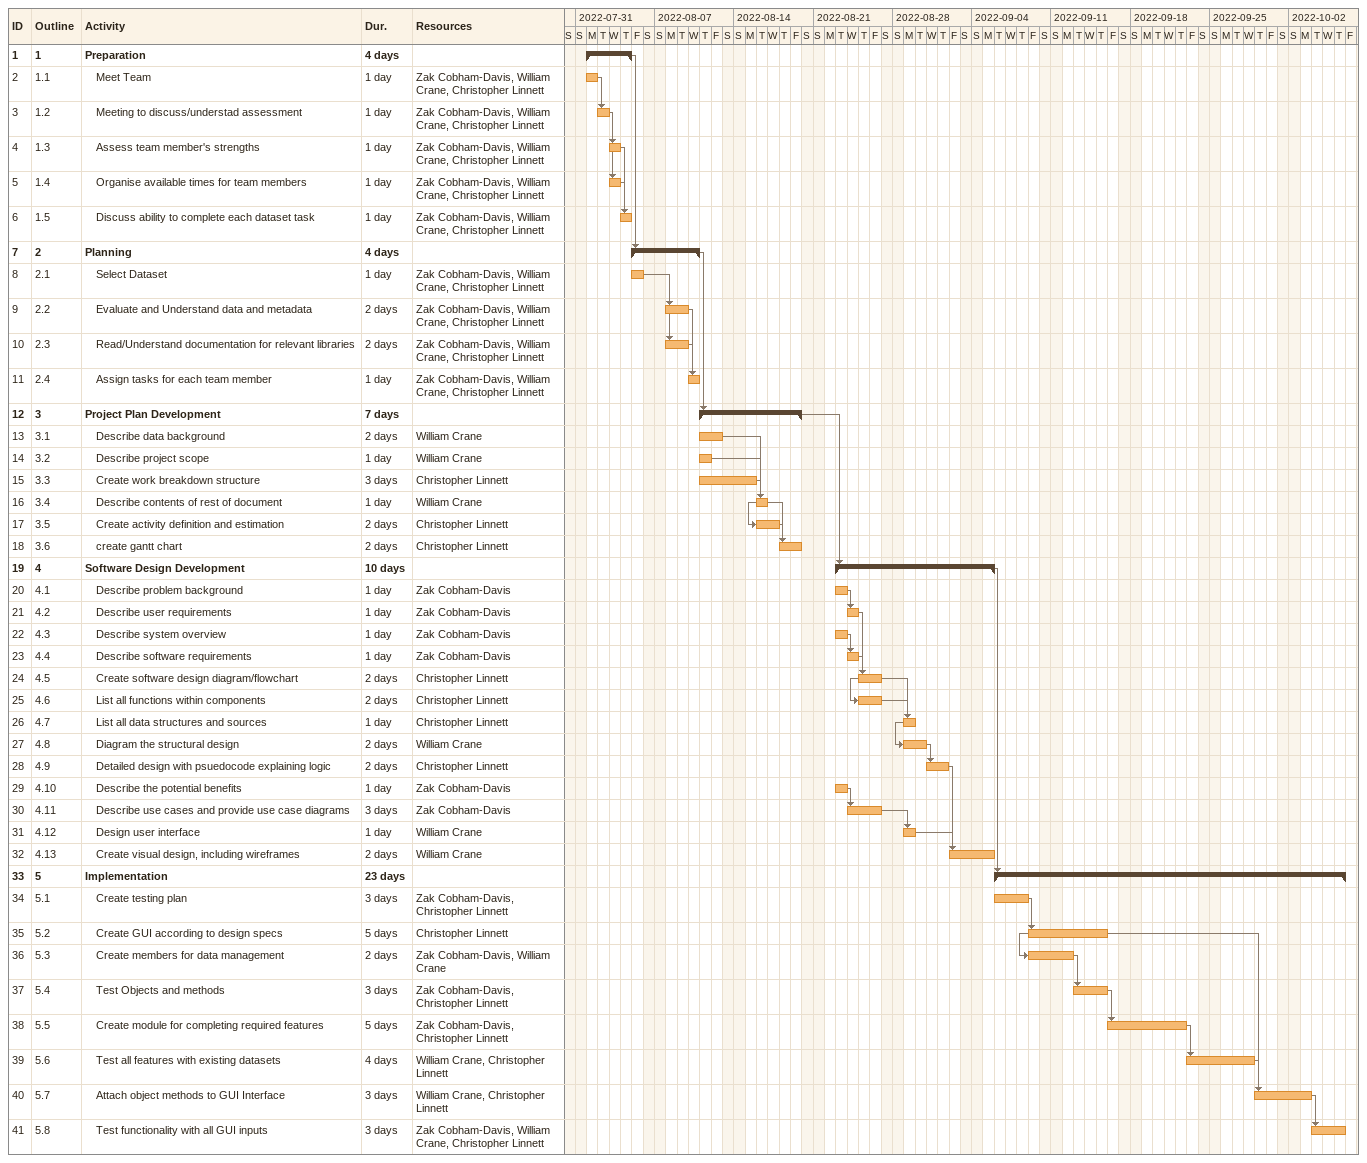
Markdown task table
| ID | WBS | Task | Duration | Start | Finish | Predecessors | Resources |
|---|---|---|---|---|---|---|---|
| 1 | 1 | **Preparation** | 4d | 2022-08-01 | 2022-08-04 |  |  |
| 2 | 1.1 | Meet Team | 1d | 2022-08-01 | 2022-08-01 |  | Zak Cobham-Davis, William Crane, Christopher Linnett |
| 3 | 1.2 | Meeting to discuss/understad assessment | 1d | 2022-08-02 | 2022-08-02 | 2 | Zak Cobham-Davis, William Crane, Christopher Linnett |
| 4 | 1.3 | Assess team member's strengths | 1d | 2022-08-03 | 2022-08-03 | 3 | Zak Cobham-Davis, William Crane, Christopher Linnett |
| 5 | 1.4 | Organise available times for team members | 1d | 2022-08-03 | 2022-08-03 | 3 | Zak Cobham-Davis, William Crane, Christopher Linnett |
| 6 | 1.5 | Discuss ability to complete each dataset task | 1d | 2022-08-04 | 2022-08-04 | 4, 5 | Zak Cobham-Davis, William Crane, Christopher Linnett |
| 7 | 2 | **Planning** | 4d | 2022-08-05 | 2022-08-10 | 1 |  |
| 8 | 2.1 | Select Dataset | 1d | 2022-08-05 | 2022-08-05 |  | Zak Cobham-Davis, William Crane, Christopher Linnett |
| 9 | 2.2 | Evaluate and Understand data and metadata | 2d | 2022-08-08 | 2022-08-09 | 8 | Zak Cobham-Davis, William Crane, Christopher Linnett |
| 10 | 2.3 | Read/Understand documentation for relevant libraries | 2d | 2022-08-08 | 2022-08-09 | 8 | Zak Cobham-Davis, William Crane, Christopher Linnett |
| 11 | 2.4 | Assign tasks for each team member | 1d | 2022-08-10 | 2022-08-10 | 9, 10 | Zak Cobham-Davis, William Crane, Christopher Linnett |
| 12 | 3 | **Project Plan Development** | 7d | 2022-08-11 | 2022-08-19 | 7 |  |
| 13 | 3.1 | Describe data background | 2d | 2022-08-11 | 2022-08-12 |  | William Crane |
| 14 | 3.2 | Describe project scope | 1d | 2022-08-11 | 2022-08-11 |  | William Crane |
| 15 | 3.3 | Create work breakdown structure | 3d | 2022-08-11 | 2022-08-15 |  | Christopher Linnett |
| 16 | 3.4 | Describe contents of rest of document | 1d | 2022-08-16 | 2022-08-16 | 13, 14, 15 | William Crane |
| 17 | 3.5 | Create activity definition and estimation | 2d | 2022-08-16 | 2022-08-17 | 16SS | Christopher Linnett |
| 18 | 3.6 | create gantt chart | 2d | 2022-08-18 | 2022-08-19 | 16, 17 | Christopher Linnett |
| 19 | 4 | **Software Design Development** | 10d | 2022-08-23 | 2022-09-05 | 12 |  |
| 20 | 4.1 | Describe problem background | 1d | 2022-08-23 | 2022-08-23 |  | Zak Cobham-Davis |
| 21 | 4.2 | Describe user requirements | 1d | 2022-08-24 | 2022-08-24 | 20 | Zak Cobham-Davis |
| 22 | 4.3 | Describe system overview | 1d | 2022-08-23 | 2022-08-23 |  | Zak Cobham-Davis |
| 23 | 4.4 | Describe software requirements | 1d | 2022-08-24 | 2022-08-24 | 22 | Zak Cobham-Davis |
| 24 | 4.5 | Create software design diagram/flowchart | 2d | 2022-08-25 | 2022-08-26 | 21, 23 | Christopher Linnett |
| 25 | 4.6 | List all functions within components | 2d | 2022-08-25 | 2022-08-26 | 24SS | Christopher Linnett |
| 26 | 4.7 | List all data structures and sources | 1d | 2022-08-29 | 2022-08-29 | 24, 25 | Christopher Linnett |
| 27 | 4.8 | Diagram the structural design | 2d | 2022-08-29 | 2022-08-30 | 26SS | William Crane |
| 28 | 4.9 | Detailed design with psuedocode explaining logic | 2d | 2022-08-31 | 2022-09-01 | 27 | Christopher Linnett |
| 29 | 4.10 | Describe the potential benefits | 1d | 2022-08-23 | 2022-08-23 |  | Zak Cobham-Davis |
| 30 | 4.11 | Describe use cases and provide use case diagrams | 3d | 2022-08-24 | 2022-08-26 | 29 | Zak Cobham-Davis |
| 31 | 4.12 | Design user interface | 1d | 2022-08-29 | 2022-08-29 | 30 | William Crane |
| 32 | 4.13 | Create visual design, including wireframes | 2d | 2022-09-02 | 2022-09-05 | 28, 31 | William Crane |
| 33 | 5 | **Implementation** | 23d | 2022-09-06 | 2022-10-06 | 19 |  |
| 34 | 5.1 | Create testing plan | 3d | 2022-09-06 | 2022-09-08 |  | Zak Cobham-Davis, Christopher Linnett |
| 35 | 5.2 | Create GUI according to design specs | 5d | 2022-09-09 | 2022-09-15 | 34 | Christopher Linnett |
| 36 | 5.3 | Create members for data management | 2d | 2022-09-09 | 2022-09-12 | 35SS | Zak Cobham-Davis, William Crane |
| 37 | 5.4 | Test Objects and methods | 3d | 2022-09-13 | 2022-09-15 | 36 | Zak Cobham-Davis, Christopher Linnett |
| 38 | 5.5 | Create module for completing required features | 5d | 2022-09-16 | 2022-09-22 | 37 | Zak Cobham-Davis, Christopher Linnett |
| 39 | 5.6 | Test all features with existing datasets | 4d | 2022-09-23 | 2022-09-28 | 38 | William Crane, Christopher Linnett |
| 40 | 5.7 | Attach object methods to GUI Interface | 3d | 2022-09-29 | 2022-10-03 | 35, 39 | William Crane, Christopher Linnett |
| 41 | 5.8 | Test functionality with all GUI inputs | 3d | 2022-10-04 | 2022-10-06 | 40 | Zak Cobham-Davis, William Crane, Christopher Linnett |
